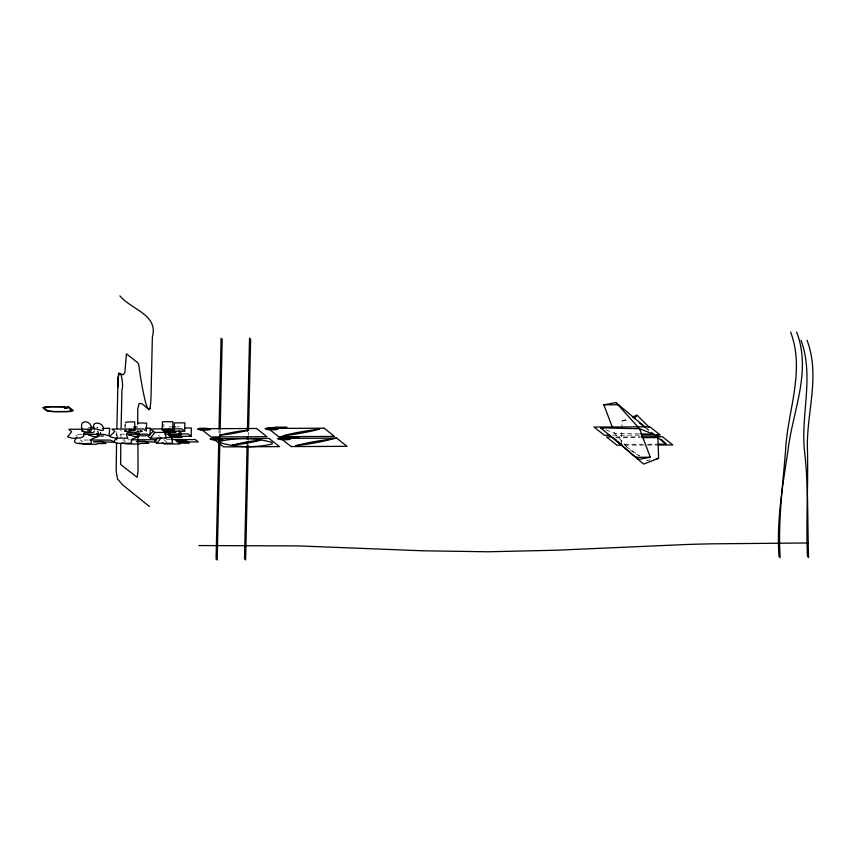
<?xml version="1.0" encoding="UTF-8"?>
<svg xmlns="http://www.w3.org/2000/svg" width="856" height="856" viewBox="0 0 856 856"><rect width="100%" height="100%" fill="white"/><g stroke="black" fill="none" stroke-linecap="round" stroke-linejoin="round"><path stroke-width="0.64" stroke-dasharray="4.28 3.21" d="M97.787 428.235L97.809 427.198L96.503 427.198M116.705 436.1L116.823 430.91M120.857 438.711L121.049 430.215M163.86 426.919L163.913 424.266M218.943 432.911L219.008 430.418M220.056 433.789L220.142 430.044M248.465 434.923L248.518 432.419M621.488 444.339L621.841 430.076M621.873 428.781L622.066 421.002L627.844 418.766M117.989 436.549L115.849 434.238L125.008 434.195M125.415 441.942L123.36 439.856L129.898 439.834M622.066 421.002L629.342 419.654M646.494 460.539L650.132 459.865M89.966 427.358L88.371 427.979M168.942 426.887L171.564 426.877M176.796 426.855L179.407 426.844M81.748 434.377L75.21 434.409L77.361 436.464M612.618 435.233L640.192 435.115M615.86 436.945L639.807 436.838M88.403 440.005L80.55 440.038L82.711 441.91M166.535 439.674L170.462 439.663M615.828 437.769L639.475 437.673M624.12 444.328L642.503 444.253M647.757 444.232L656.948 444.189M624.901 445.152L646.194 445.067M647.521 445.056L656.83 445.013M639.336 433.906L614.704 433.35L605.342 429.691M630.187 449.978L638.886 455.606M626.089 446.597L640.053 456.13M158.296 435.244L159.783 436.41M163.924 439.684L166.888 442.038M646.537 428.589L648.623 430.226M646.622 428.332L648.613 430.012M626.881 446.907L614.704 433.35L613.292 429.626"/><path stroke-width="1.28" d="M129.449 429.273L129.491 431.285M82.304 429.423C77.992 418.402 92.694 420.328 91.25 429.252M82.283 430.001C82.165 432.836 92.405 432.408 91.26 430.076M94.235 431.082L93.486 432.58L83.984 433.008L83.653 436.239L80.838 437.855L72.321 438.261L67.624 436.838L71.615 431.692L68.812 429.284L91.046 429.188C94.203 427.005 102.431 431.766 103.202 430.29C105.727 422.522 90.019 419.547 94.267 429.102M116.534 443.451L116.202 471.378L117.55 479.05L122.836 485.052L149.426 506.506M116.619 439.77L116.673 437.32M116.876 428.321L118.064 377.635M120.749 443.515L120.664 464.476L137.099 477.327L138.051 471.003L137.902 444.007M121.103 427.893L121.969 389.491C123.831 387.693 120.878 364.324 118.117 377.667M125.072 427.23L125.137 424.512M137.495 430.9C136.414 436.014 121.927 427.7 127.854 438.251L115.581 438.069L110.745 437.074L109.718 436.367L114.865 431.51L112.072 429.091L143.455 428.963L146.333 431.071L146.611 423.014C144.364 423.624 137.912 421.901 137.452 424.084M174.26 429.53L174.41 422.896L184.875 422.843L184.682 431.156L163.764 431.242L162.276 430.065L162.458 421.762L172.923 421.719L172.73 430.022L175.715 431.959M184.821 428L191.359 427.979L191.166 436.282L170.248 436.367L168.76 435.19L168.889 429.263M170.248 436.367L170.301 434.003M165.197 437.577L182.189 437.502L179.214 435.148L179.332 430.408M180.702 436.325L180.809 431.585M216.076 559.236L218.858 436.71M219.029 429.166L221.094 338.163M217.189 560.113L220.035 435.041M220.174 428.824L222.207 339.051M244.506 559.118L247.084 445.591M247.117 444.296L247.17 441.717M247.234 439.128L247.288 436.581M247.405 431.542L249.524 338.045M245.619 559.995L248.229 445.174M248.347 440.016L248.433 436.196M248.572 429.926L250.637 338.923M117.818 387.062L118.556 373.045L123.114 374.864L124.88 372.446L126.442 353.817L137.805 362.762A17.623 3.242 89.8 0 1 139.014 366.058C139.485 372.874 150.249 439.642 151.084 393.439L152.368 336.986C158.617 314.666 131.343 309.647 119.883 295.887M140.748 431.863L140.844 430.868M100.633 432.59L100.27 434.409M150.496 408.184C148.013 411.747 143.337 401.881 139.1 403.583L137.763 408.687L137.688 423.527M149.886 435.276L150.399 428.15L145.402 428.193M140.577 435.041C138.287 438.839 129.256 436.774 131.642 443.387C128.154 442.531 106.754 445.858 117.026 438.069M153.299 431.285L147.981 436.196L150.421 438.133L154.786 432.462L175.705 432.376M158.007 438.058L154.465 441.332L156.905 443.258L161.27 437.587M634.189 418.755L637.078 415.192L649.265 427.337M76.783 437.791C68.255 445.955 86.852 443.108 91.004 443.558L91.485 439.214L99.499 435.907M632.466 416.979L637.078 415.192M653.738 434.313L657.857 437.598L658.617 458.292L643.605 464.059L613.206 437.78L616.309 440.241M269.084 428.535L267.318 428.46L269.18 428.428M279.88 438.304L281.72 438.358M281.688 438.443L279.869 438.39M128.293 434.901L130.476 434.591C134.05 437.908 141.401 437.266 138.383 431.028M135.59 433.906L138.469 433.51L135.665 433.371M332.096 438.978A202.08 28.826 1.3 0 0 295.737 445.73A185.495 26.461 1.3 0 0 332.096 438.978L336.675 438.133L347.044 446.34L291.168 446.575L280.789 438.368L336.675 438.133M612.34 427.144L603.844 404.824L615.967 402.577L645.627 427.486M638.191 459.501L650.314 457.243L639.55 428.738L600.655 427.861L638.191 459.501L635.58 456.59M656.199 458.741L658.617 458.292M268.816 428.342L275.536 427.165L286.974 427.123M281.356 438.272L288.076 437.095L299.514 437.041M103.576 435.961L100.762 436.132M141.55 435.822L146.825 435.693M49.338 406.91L48 406.76A9.084 1.295 1.3 0 0 45.753 406.942L43.56 407.338A9.009 1.284 1.3 0 0 42.853 407.713L46.352 410.655A8.956 1.273 1.3 0 0 47.743 411.03L48.364 411.137A10.272 1.466 1.3 0 0 50.675 411.436L52.034 411.362M130.561 430.054L133.204 430.022L129.384 430.012M90.779 427.305L93.978 427.219M102.731 428.439L109.761 428.321L108.969 435.822L104.314 434.42L83.064 434.377M48.856 406.728L65.206 406.814L49.766 406.707M139.828 431.146L142.417 431.114M133.45 427.058L137.142 427.026M603.844 404.824L618.728 404.76M172.869 426.877L175.48 426.866M162.276 430.065L172.73 430.022M127.619 434.185L147.232 434.099L148.912 435.426M164.652 434.024L188.192 433.928L191.166 436.282M168.76 435.19L179.214 435.148M609.986 435.244L604.379 435.265L594 427.058L649.886 426.823L660.254 435.03L641.508 435.105M150.421 438.133L166.118 438.079L165.251 432.419M611.869 436.956L606.551 436.988L616.919 445.184L622.237 445.163M641.144 436.838L662.426 436.742L672.795 444.949L658.168 445.013M89.709 440.005L110.467 440.112L114.907 442.263L93.593 441.653L102.164 441.407L105.941 443.483L97.349 443.643L96.45 444.296L84.177 444.125L79.48 443.023M131.203 439.824L154.743 439.727L155.856 440.605M171.767 439.652L195.307 439.556L198.271 441.91L177.353 441.996L175.865 440.819L186.33 440.776L189.304 443.13L178.84 443.173L179.824 443.943L164.127 443.997L162.501 442.702M642.096 437.662L657.857 437.598L666.139 444.146L658.264 444.178M156.413 442.081L136.404 441.471L144.974 441.225L148.741 443.301L140.159 443.462L139.261 444.114L126.977 443.943L122.151 442.948M156.905 443.258L172.602 443.215L171.735 437.544M635.43 457.307L650.314 457.243M198.795 545.561L299.268 545.925L422.447 550.783L488.23 551.778L556.507 550.215L686.758 544.491A374.939 53.479 1.3 0 1 711.443 543.838L808.364 542.971M90.041 430.226L87.473 430.215M55.972 411.543L66.64 411.479A7.886 1.124 1.3 0 0 68.726 411.351L71.54 410.827A8.303 1.188 1.3 0 0 71.958 410.495L67.207 406.621L68.459 406.621L73.242 410.538A9.341 1.327 1.3 0 1 72.749 410.912L69.518 411.511A8.956 1.273 1.3 0 1 67.132 411.661L55.126 411.704A9.052 1.295 1.3 0 1 52.398 411.586M131.845 430.097L133.226 430.161M640.63 433.928L653.599 434.227L651.609 432.537M88.692 430.3L90.019 430.386M124.89 430.771L125.425 430.932M51.531 411.522L52.794 411.415A7.843 1.124 1.3 0 0 55.159 411.522M129.235 435.041L131.032 435.18M88.617 435.212L90.394 435.351C94.492 437.972 100.43 437.074 97.755 431.21M51.296 411.287L48.739 410.934A7.747 1.102 1.3 0 1 47.54 410.613L44.116 407.991A7.822 1.113 1.3 0 1 44.459 407.542L46.652 407.092A7.907 1.124 1.3 0 1 48.599 406.942M137.003 433.981L138.533 434.153M96.364 434.153L99.082 434.848M129.556 434.452L130.476 434.591M124.719 430.846L125.169 430.921M125.725 431.178L125.115 430.996M639.55 428.738L653.599 434.227M600.655 427.861L602.999 428.77M81.93 430.857L82.668 431.317L81.78 430.718M96.461 433.639L97.894 434.324M89.249 434.623L90.394 435.351L89.837 434.762M618.385 441.878L621.488 444.339M184.682 431.156L181.707 428.803L150.324 428.931L154.786 432.462M639.336 422.853L645.51 427.765M656.766 434.805L658.649 436.678M661.453 439.481L666.139 444.146M615.967 402.577L638.683 427.765M125.34 422.81L126.816 422.04L134.67 421.88L135.013 430.761L126.645 431.317L125.532 430.268M807.026 340.26C820.69 376.041 806.181 413.02 807.443 449.582C808.364 485.299 805.903 521.026 807.465 556.721M801.023 340.281C814.719 377.689 799.707 416.733 804.961 455.028C808.481 489.129 807.443 523.401 808.578 557.598M796.615 332.021C811.852 371.493 792.592 411.19 787.98 450.513C782.684 485.684 776.36 521.122 779.035 556.839M790.612 332.042C805.453 371.344 787.295 411.265 785.541 450.973C782.684 486.465 777.922 522.042 780.148 557.727M137.795 434.773L137.88 442.68M220.409 441.236L220.57 442.745C236.887 447.827 255.666 447.784 272.24 444.039L272.08 442.531C255.762 437.448 236.984 437.491 220.409 441.236M248.069 430.151L242.933 431.499A184.34 26.29 1.3 0 1 227.771 434.313L219.543 435.287L224.764 433.949A201.032 28.676 1.3 0 1 239.915 431.135L248.069 430.151M260.62 440.07L255.473 441.429A184.34 26.29 1.3 0 1 240.322 444.232L232.094 445.216L237.305 443.868A201.021 28.676 1.3 0 1 252.456 441.065L260.62 440.07M65.612 407.146L63.526 407.146L65.612 407.146M66.254 407.649L64.168 407.659L66.254 407.649M66.896 408.162L64.81 408.173L66.896 408.162M256.533 428.492L200.657 428.728L211.025 436.935L266.901 436.699L256.533 428.492M324.124 428.203L268.249 428.449L278.617 436.646L334.493 436.41L324.124 428.203M269.073 438.422L213.198 438.657L223.566 446.864L279.452 446.618L269.073 438.422M283.186 435.8A185.495 26.461 1.3 0 0 319.555 429.059A202.08 28.826 1.3 0 0 283.186 435.8M267.992 429.573A6.441 0.92 1.3 0 0 277.954 429.081A6.441 0.92 1.3 0 0 268.645 428A6.441 0.92 1.3 0 0 267.992 429.573M200.39 429.862A6.441 0.92 1.3 0 0 210.362 429.37A6.441 0.92 1.3 0 0 201.042 428.289A6.441 0.92 1.3 0 0 200.39 429.862M212.941 439.781A6.441 0.92 1.3 0 0 222.913 439.289A6.441 0.92 1.3 0 0 213.593 438.208A6.441 0.92 1.3 0 0 212.941 439.781M280.533 439.502A6.441 0.92 1.3 0 0 290.505 439.01A6.441 0.92 1.3 0 0 281.185 437.919A6.441 0.92 1.3 0 0 280.533 439.502"/></g></svg>
